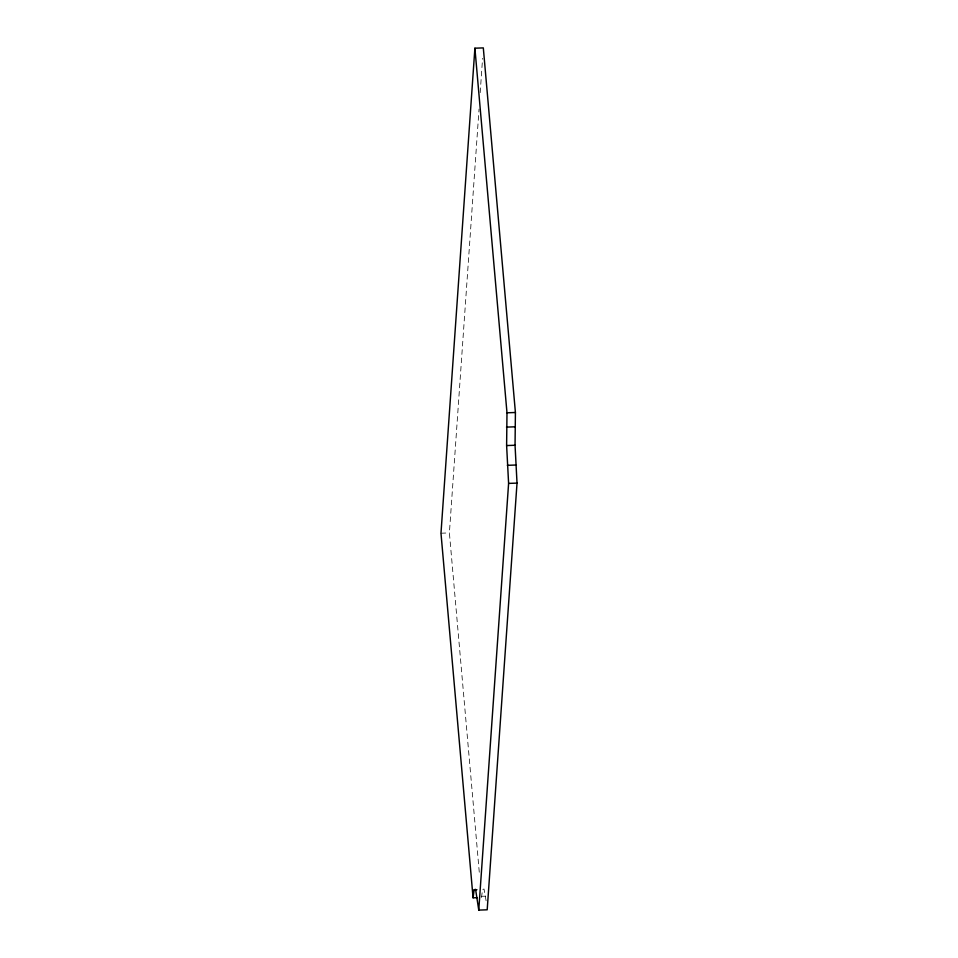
<?xml version="1.0" encoding="UTF-8"?>
<svg xmlns="http://www.w3.org/2000/svg" width="958" height="958" viewBox="0 0 958 958"><rect width="100%" height="100%" fill="white"/><g stroke="black" fill="none" stroke-linecap="round" stroke-linejoin="round"><path stroke-width="0.72" stroke-dasharray="4.79 3.59" d="M479.275 872.211L449.398 532.911L479.036 109.092M480.186 92.675L482.581 58.342M481.503 897.514L482.557 889.503L484.006 889.036L486.257 901.61M440.979 533.211L449.398 532.911M481.419 896.305L485.634 896.161"/><path stroke-width="1.44" d="M478.761 910.1L508.602 483.407L506.614 445.554L506.986 412.802L474.893 48.199L483.311 47.9L515.416 412.491L515.045 445.254L517.021 483.107L487.191 909.801L478.761 910.1L475.587 889.335L474.138 889.802L473.072 897.814L477.288 897.658M474.893 48.199L440.979 533.211L473.072 897.814M506.986 412.802L515.416 412.491M506.483 427.112L514.913 426.813M506.614 445.554L515.045 445.254M507.357 465.325L515.787 465.025M508.602 483.407L517.021 483.107M474.138 889.802L476.94 889.707"/></g></svg>
